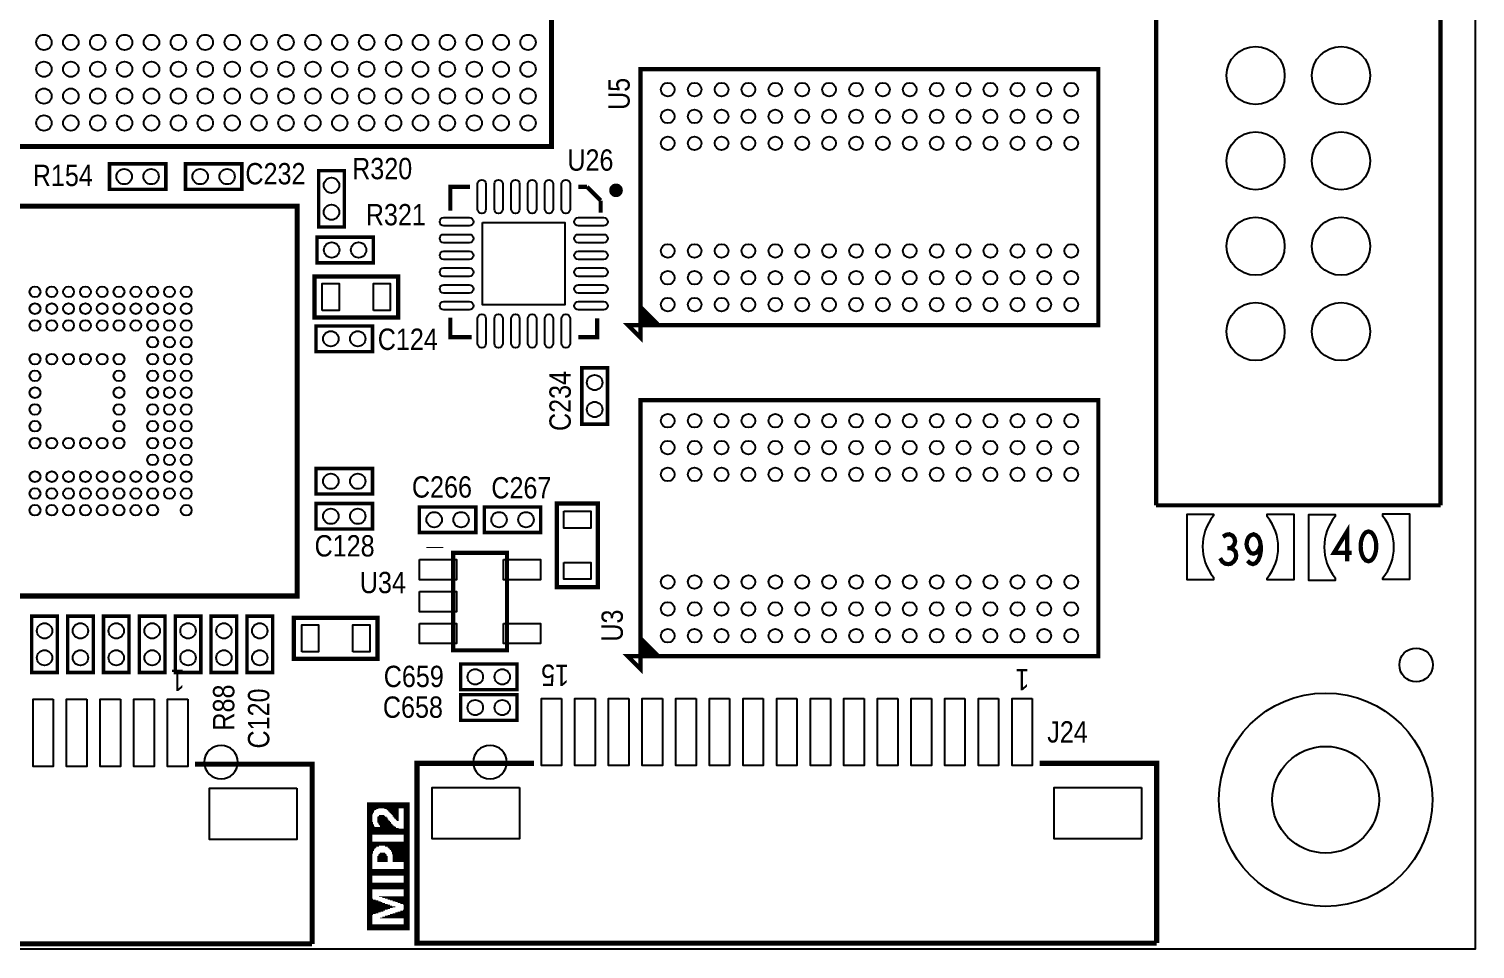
# Model space of a CAD drawing. Extents: x -19 to 132, y -1 to 107.
# Drawn here: x 56.98 to 100, y 0 to 27.38 of the extents above; entities that cross this region are included whole.
import ezdxf
from ezdxf.enums import TextEntityAlignment as Align

# ---------------------------------------------------------------- set-up
doc = ezdxf.new("R2010")
doc.units = 0
doc.header["$MEASUREMENT"] = 0
doc.layers.get('0').update_dxf_attribs({"linetype": 'CONTINUOUS'})
for name, color, linetype in [('BG_OUTLINE', 130, 'CONTINUOUS'), ('BG_SILKSCREEN_TOP', 130, 'CONTINUOUS'), ('MA_PEN3', 130, 'CONTINUOUS'), ('PG_SILKSCREEN_TOP', 4, 'CONTINUOUS'), ('PIN_TOP', 134, 'CONTINUOUS'), ('RD_SILKSCREEN_TOP', 130, 'CONTINUOUS')]:
    doc.layers.add(name, color=color, linetype=linetype)

msp = doc.modelspace()

# ---------------------------------------------------------------- linework, layer by layer
at = {"linetype": 'Continuous'}
msp.add_circle((95.5548, 4.445), 1.5875, dxfattribs=at)
at = {"layer": 'BG_OUTLINE'}
msp.add_lwpolyline([(0, 0), (0, 85.000008), (99.9998, 85.000008), (99.9998, 0)], close=True, dxfattribs=at)
for points in [[(63.198807, 5.562346, 1), (62.200993, 5.562346, 1)], [(71.198765, 5.562346, 1), (70.201003, 5.562346, 1)]]:
    msp.add_lwpolyline(points, format="xyb", close=True, dxfattribs=at)
at = {"layer": 'BG_SILKSCREEN_TOP'}
for points in [[(92.218764, 11.068558), (92.218764, 10.991088), (91.431364, 10.991088), (91.431364, 12.946888), (92.218764, 12.946888), (92.218764, 12.894818, 0.356579)], [(93.818964, 12.869418), (93.818964, 12.946888), (94.606364, 12.946888), (94.606364, 10.991088), (93.818964, 10.991088), (93.818964, 11.043158, 0.356579)], [(95.838264, 11.050778), (95.838264, 10.973308), (95.050864, 10.973308), (95.050864, 12.929108), (95.838264, 12.929108), (95.838264, 12.877038, 0.356579)], [(97.260664, 12.877038), (97.260664, 12.954508), (98.048064, 12.954508), (98.048064, 10.998708), (97.260664, 10.998708), (97.260664, 11.050778, 0.356579)]]:
    msp.add_lwpolyline(points, format="xyb", close=True, dxfattribs=at)
at = {"layer": 'BG_SILKSCREEN_TOP', "const_width": 0.127}
for points in [[(96.193864, 11.54049), (96.193864, 12.42949), (95.802196, 11.792458), (96.331532, 11.792458)], [(92.724732, 11.930888), (92.788232, 11.975338), (92.841064, 12.049252), (92.862146, 12.138152), (92.841064, 12.227052), (92.788232, 12.30122), (92.692982, 12.34567), (92.597732, 12.330938), (92.502482, 12.271502)], [(93.232732, 11.560302), (93.306646, 11.486388), (93.391482, 11.45667), (93.476064, 11.486388), (93.550232, 11.575288), (93.603064, 11.708638), (93.624146, 11.841988), (93.624146, 12.004802), (93.603064, 12.138152), (93.550232, 12.25677), (93.486732, 12.315952), (93.412564, 12.34567), (93.327982, 12.315952), (93.264482, 12.25677), (93.222064, 12.16787), (93.200982, 12.049252), (93.222064, 11.94562), (93.274896, 11.841988), (93.338396, 11.782552), (93.412564, 11.76782), (93.497146, 11.797538), (93.560646, 11.871452), (93.624146, 12.004802)], [(92.417646, 11.63447), (92.481146, 11.530838), (92.565982, 11.471402), (92.661232, 11.45667), (92.745814, 11.471402), (92.830396, 11.54557), (92.883482, 11.63447), (92.893896, 11.72337), (92.872814, 11.827002), (92.798646, 11.90117), (92.724732, 11.930888), (92.629482, 11.930888)]]:
    msp.add_lwpolyline(points, dxfattribs=at)
msp.add_lwpolyline([(96.828864, 12.42949), (96.744282, 12.399772), (96.680782, 12.325858), (96.638364, 12.236958), (96.606614, 12.11834), (96.595946, 11.98499), (96.606614, 11.85164), (96.638364, 11.733022), (96.680782, 11.644122), (96.744282, 11.570208), (96.828864, 11.54049), (96.913446, 11.570208), (96.976946, 11.644122), (97.019364, 11.733022), (97.051114, 11.85164), (97.061782, 11.98499), (97.051114, 12.11834), (97.019364, 12.236958), (96.976946, 12.325858), (96.913446, 12.399772)], close=True, dxfattribs=at)
at = {"layer": 'MA_PEN3', "const_width": 0.0254}
for points in [[(67.056, 0.5588), (67.056, 4.3688)], [(67.0814, 0.5588), (67.0814, 4.3688)], [(67.1068, 0.5588), (67.1068, 4.3688)], [(67.1322, 0.5588), (67.1322, 4.3688)], [(67.1576, 0.5588), (67.1576, 4.3688)], [(67.183, 0.5588), (67.183, 4.3688)], [(67.2084, 4.0132), (67.2084, 4.3688)], [(67.2338, 4.064), (67.2338, 4.3688)], [(67.2592, 4.1148), (67.2592, 4.3688)], [(67.2846, 4.1402), (67.2846, 4.3688)], [(67.31, 4.1402), (67.31, 4.3688)], [(67.3354, 4.1656), (67.3354, 4.3688)], [(67.3608, 4.1656), (67.3608, 4.3688)], [(67.3862, 4.191), (67.3862, 4.3688)], [(67.4116, 4.191), (67.4116, 4.3688)], [(67.437, 4.191), (67.437, 4.3688)], [(67.4624, 4.191), (67.4624, 4.3688)], [(67.4878, 4.191), (67.4878, 4.3688)], [(67.5132, 4.191), (67.5132, 4.3688)], [(67.5386, 4.191), (67.5386, 4.3688)], [(67.564, 4.1656), (67.564, 4.3688)], [(67.5894, 4.1656), (67.5894, 4.3688)], [(67.6148, 4.1656), (67.6148, 4.3688)], [(67.6402, 4.1402), (67.6402, 4.3688)], [(67.6656, 4.1148), (67.6656, 4.3688)], [(67.691, 4.0894), (67.691, 4.3688)], [(67.7164, 4.064), (67.7164, 4.3688)], [(67.7418, 4.0386), (67.7418, 4.3688)], [(67.7672, 4.0132), (67.7672, 4.3688)], [(67.7926, 3.9878), (67.7926, 4.3688)], [(67.818, 3.937), (67.818, 4.3688)], [(67.8434, 3.9116), (67.8434, 4.3688)], [(67.8688, 3.8862), (67.8688, 4.3688)], [(67.8942, 3.8608), (67.8942, 4.3688)], [(67.9196, 3.8354), (67.9196, 4.3688)], [(67.945, 3.81), (67.945, 4.3688)], [(67.9704, 3.81), (67.9704, 4.3688)], [(67.9958, 4.191), (67.9958, 4.3688)], [(68.0212, 4.191), (68.0212, 4.3688)], [(68.0466, 4.191), (68.0466, 4.3688)], [(68.072, 4.191), (68.072, 4.3688)], [(68.0974, 4.191), (68.0974, 4.3688)], [(68.1228, 4.191), (68.1228, 4.3688)], [(68.1482, 0.5588), (68.1482, 4.3688)], [(68.1736, 0.5588), (68.1736, 4.3688)], [(68.199, 0.5588), (68.199, 4.3688)], [(68.2244, 0.5588), (68.2244, 4.3688)], [(68.2498, 0.5588), (68.2498, 4.3688)], [(68.2752, 0.5588), (68.2752, 4.3688)], [(68.3006, 0.5588), (68.3006, 4.3688)], [(67.3608, 3.7592), (67.3608, 3.937)], [(67.3862, 3.7084), (67.3862, 3.9624)], [(67.4116, 3.683), (67.4116, 3.9878)], [(67.437, 3.4036), (67.437, 3.9878)], [(67.4624, 3.4036), (67.4624, 3.9878)], [(67.4878, 3.4036), (67.4878, 3.9878)], [(67.5132, 3.4036), (67.5132, 3.9878)], [(67.5386, 3.4036), (67.5386, 3.9878)], [(67.564, 3.4036), (67.564, 3.9624)], [(67.5894, 3.4036), (67.5894, 3.937)], [(67.6148, 3.4036), (67.6148, 3.937)], [(67.6402, 3.4036), (67.6402, 3.9116)], [(67.6656, 3.4036), (67.6656, 3.8608)], [(67.2084, 3.4036), (67.2084, 3.7846)], [(67.2338, 3.4036), (67.2338, 3.7084)], [(67.2592, 3.4036), (67.2592, 3.6576)], [(67.2846, 3.4036), (67.2846, 3.6322)], [(67.31, 3.4036), (67.31, 3.6322)], [(67.3354, 3.4036), (67.3354, 3.6322)], [(67.3608, 3.4036), (67.3608, 3.6322)], [(67.3862, 3.4036), (67.3862, 3.6322)], [(67.4116, 3.4036), (67.4116, 3.6322)], [(67.691, 3.4036), (67.691, 3.8354)], [(67.7164, 3.4036), (67.7164, 3.81)], [(67.7418, 3.4036), (67.7418, 3.7846)], [(67.7672, 3.4036), (67.7672, 3.7338)], [(67.7926, 3.4036), (67.7926, 3.7084)], [(67.818, 3.4036), (67.818, 3.683)], [(67.8434, 3.4036), (67.8434, 3.6576)], [(67.8688, 3.4036), (67.8688, 3.6576)], [(67.8942, 3.4036), (67.8942, 3.6322)], [(67.9196, 3.4036), (67.9196, 3.6068)], [(67.945, 3.4036), (67.945, 3.6068)], [(67.9704, 3.4036), (67.9704, 3.6068)], [(67.9958, 3.4036), (67.9958, 3.5814)], [(68.0212, 3.4036), (68.0212, 3.5814)], [(68.0466, 3.4036), (68.0466, 3.5814)], [(68.072, 3.4036), (68.072, 3.5814)], [(68.0974, 3.4036), (68.0974, 3.5814)], [(68.1228, 3.4036), (68.1228, 3.5814)], [(67.2084, 2.8448), (67.2084, 3.2004)], [(67.2338, 2.921), (67.2338, 3.2004)], [(67.2592, 2.9718), (67.2592, 3.2004)], [(67.2846, 2.9972), (67.2846, 3.2004)], [(67.31, 3.0226), (67.31, 3.2004)], [(67.3354, 3.048), (67.3354, 3.2004)], [(67.3608, 3.048), (67.3608, 3.2004)], [(67.3862, 3.048), (67.3862, 3.2004)], [(67.4116, 3.0734), (67.4116, 3.2004)], [(67.437, 3.0734), (67.437, 3.2004)], [(67.4624, 3.0734), (67.4624, 3.2004)], [(67.4878, 3.0734), (67.4878, 3.2004)], [(67.5132, 3.0734), (67.5132, 3.2004)], [(67.5386, 3.0734), (67.5386, 3.2004)], [(67.564, 3.0734), (67.564, 3.2004)], [(67.5894, 3.048), (67.5894, 3.2004)], [(67.6148, 3.048), (67.6148, 3.2004)], [(67.6402, 3.048), (67.6402, 3.2004)], [(67.6656, 3.0226), (67.6656, 3.2004)], [(67.691, 2.9972), (67.691, 3.2004)], [(67.7164, 2.9718), (67.7164, 3.2004)], [(67.7418, 2.9464), (67.7418, 3.2004)], [(67.7672, 2.8956), (67.7672, 3.2004)], [(67.7926, 2.8194), (67.7926, 3.2004)], [(67.818, 2.5908), (67.818, 3.2004)], [(67.8434, 2.5908), (67.8434, 3.2004)], [(67.8688, 2.5908), (67.8688, 3.2004)], [(67.8942, 2.5908), (67.8942, 3.2004)], [(67.9196, 2.5908), (67.9196, 3.2004)], [(67.945, 2.5908), (67.945, 3.2004)], [(67.9704, 2.5908), (67.9704, 3.2004)], [(67.9958, 2.5908), (67.9958, 3.2004)], [(68.0212, 2.5908), (68.0212, 3.2004)], [(68.0466, 2.5908), (68.0466, 3.2004)], [(68.072, 2.5908), (68.072, 3.2004)], [(68.0974, 2.5908), (68.0974, 3.2004)], [(68.1228, 2.5908), (68.1228, 3.2004)], [(67.3608, 2.5908), (67.3608, 2.7686)], [(67.3862, 2.5908), (67.3862, 2.8194)], [(67.4116, 2.5908), (67.4116, 2.8448)], [(67.437, 2.5908), (67.437, 2.8702)], [(67.4624, 2.5908), (67.4624, 2.8702)], [(67.4878, 2.5908), (67.4878, 2.8702)], [(67.5132, 2.5908), (67.5132, 2.8702)], [(67.5386, 2.5908), (67.5386, 2.8702)], [(67.564, 2.5908), (67.564, 2.8702)], [(67.5894, 2.5908), (67.5894, 2.8448)], [(67.6148, 2.5908), (67.6148, 2.8194)], [(67.6402, 2.5908), (67.6402, 2.7686)], [(67.2084, 2.1844), (67.2084, 2.3876)], [(67.2338, 2.1844), (67.2338, 2.3876)], [(67.2592, 2.1844), (67.2592, 2.3876)], [(67.2846, 2.1844), (67.2846, 2.3876)], [(67.31, 2.1844), (67.31, 2.3876)], [(67.3354, 2.1844), (67.3354, 2.3876)], [(67.3608, 2.1844), (67.3608, 2.3876)], [(67.3862, 2.1844), (67.3862, 2.3876)], [(67.4116, 2.1844), (67.4116, 2.3876)], [(67.437, 2.1844), (67.437, 2.3876)], [(67.4624, 2.1844), (67.4624, 2.3876)], [(67.4878, 2.1844), (67.4878, 2.3876)], [(67.5132, 2.1844), (67.5132, 2.3876)], [(67.5386, 2.1844), (67.5386, 2.3876)], [(67.564, 2.1844), (67.564, 2.3876)], [(67.5894, 2.1844), (67.5894, 2.3876)], [(67.6148, 2.1844), (67.6148, 2.3876)], [(67.6402, 2.1844), (67.6402, 2.3876)], [(67.6656, 2.1844), (67.6656, 2.3876)], [(67.691, 2.1844), (67.691, 2.3876)], [(67.7164, 2.1844), (67.7164, 2.3876)], [(67.7418, 2.1844), (67.7418, 2.3876)], [(67.7672, 2.1844), (67.7672, 2.3876)], [(67.7926, 2.1844), (67.7926, 2.3876)], [(67.818, 2.1844), (67.818, 2.3876)], [(67.8434, 2.1844), (67.8434, 2.3876)], [(67.8688, 2.1844), (67.8688, 2.3876)], [(67.8942, 2.1844), (67.8942, 2.3876)], [(67.9196, 2.1844), (67.9196, 2.3876)], [(67.945, 2.1844), (67.945, 2.3876)], [(67.9704, 2.1844), (67.9704, 2.3876)], [(67.9958, 2.1844), (67.9958, 2.3876)], [(68.0212, 2.1844), (68.0212, 2.3876)], [(68.0466, 2.1844), (68.0466, 2.3876)], [(68.072, 2.1844), (68.072, 2.3876)], [(68.0974, 2.1844), (68.0974, 2.3876)], [(68.1228, 2.1844), (68.1228, 2.3876)], [(67.2084, 1.778), (67.2084, 1.9812)], [(67.2338, 1.778), (67.2338, 1.9812)], [(67.2592, 1.778), (67.2592, 1.9812)], [(67.2846, 1.778), (67.2846, 1.9812)], [(67.31, 1.778), (67.31, 1.9812)], [(67.3354, 1.778), (67.3354, 1.9812)], [(67.3608, 1.778), (67.3608, 1.9812)], [(67.3862, 1.778), (67.3862, 1.9812)], [(67.4116, 1.778), (67.4116, 1.9812)], [(67.437, 1.778), (67.437, 1.9812)], [(67.4624, 1.778), (67.4624, 1.9812)], [(67.4878, 1.778), (67.4878, 1.9812)], [(67.5132, 1.778), (67.5132, 1.9812)], [(67.5386, 1.778), (67.5386, 1.9812)], [(67.564, 1.778), (67.564, 1.9812)], [(67.5894, 1.778), (67.5894, 1.9812)], [(67.6148, 1.778), (67.6148, 1.9812)], [(67.6402, 1.778), (67.6402, 1.9812)], [(67.6656, 1.778), (67.6656, 1.9812)], [(67.691, 1.778), (67.691, 1.9812)], [(67.7164, 1.778), (67.7164, 1.9812)], [(67.7418, 1.778), (67.7418, 1.9812)], [(67.7672, 1.778), (67.7672, 1.9812)], [(67.7926, 1.778), (67.7926, 1.9812)], [(67.818, 1.778), (67.818, 1.9812)], [(67.8434, 1.778), (67.8434, 1.9812)], [(67.8688, 1.778), (67.8688, 1.9812)], [(67.8942, 1.778), (67.8942, 1.9812)], [(67.9196, 1.778), (67.9196, 1.9812)], [(67.945, 1.778), (67.945, 1.9812)], [(67.9704, 1.778), (67.9704, 1.9812)], [(67.9958, 1.778), (67.9958, 1.9812)], [(68.0212, 1.778), (68.0212, 1.9812)], [(68.0466, 1.778), (68.0466, 1.9812)], [(68.072, 1.778), (68.072, 1.9812)], [(68.0974, 1.778), (68.0974, 1.9812)], [(68.1228, 1.778), (68.1228, 1.9812)], [(67.2084, 1.016), (67.2084, 1.4986)], [(67.2338, 1.0414), (67.2338, 1.4732)], [(67.2592, 1.0414), (67.2592, 1.4732)], [(67.2846, 1.0414), (67.2846, 1.4732)], [(67.31, 1.0668), (67.31, 1.4478)], [(67.3354, 1.0668), (67.3354, 1.4478)], [(67.3608, 1.0668), (67.3608, 1.4478)], [(67.3862, 1.0922), (67.3862, 1.4224)], [(67.4116, 1.5494), (67.4116, 1.5748)], [(67.4116, 1.0922), (67.4116, 1.4224)], [(67.437, 1.5494), (67.437, 1.5748)], [(67.437, 1.0922), (67.437, 1.4224)], [(67.4624, 1.5494), (67.4624, 1.5748)], [(67.4624, 1.1176), (67.4624, 1.397)], [(67.4878, 1.5494), (67.4878, 1.5748)], [(67.4878, 1.1176), (67.4878, 1.397)], [(67.5132, 1.524), (67.5132, 1.5748)], [(67.5132, 1.1176), (67.5132, 1.3716)], [(67.5386, 1.524), (67.5386, 1.5748)], [(67.5386, 1.143), (67.5386, 1.3716)], [(67.564, 1.524), (67.564, 1.5748)], [(67.564, 1.143), (67.564, 1.3716)], [(67.5894, 1.4986), (67.5894, 1.5748)], [(67.5894, 1.1684), (67.5894, 1.3462)], [(67.6148, 1.4986), (67.6148, 1.5748)], [(67.6148, 1.1684), (67.6148, 1.3462)], [(67.6402, 1.4986), (67.6402, 1.5748)], [(67.6402, 1.1684), (67.6402, 1.3462)], [(67.6656, 1.4732), (67.6656, 1.5748)], [(67.6656, 1.1938), (67.6656, 1.3208)], [(67.691, 1.4732), (67.691, 1.5748)], [(67.691, 1.1938), (67.691, 1.3208)], [(67.7164, 1.4732), (67.7164, 1.5748)], [(67.7164, 1.1938), (67.7164, 1.3208)], [(67.7418, 1.4478), (67.7418, 1.5748)], [(67.7418, 1.2192), (67.7418, 1.2954)], [(67.7672, 1.4478), (67.7672, 1.5748)], [(67.7672, 1.2192), (67.7672, 1.2954)], [(67.7926, 1.4478), (67.7926, 1.5748)], [(67.818, 1.4224), (67.818, 1.5748)], [(67.8434, 1.4224), (67.8434, 1.5748)], [(67.8688, 1.4224), (67.8688, 1.5748)], [(67.8942, 1.397), (67.8942, 1.5748)], [(67.9196, 1.397), (67.9196, 1.5748)], [(67.945, 1.397), (67.945, 1.5748)], [(67.9704, 1.3716), (67.9704, 1.5748)], [(67.9958, 1.3716), (67.9958, 1.5748)], [(68.0212, 1.3716), (68.0212, 1.5748)], [(68.0466, 1.3462), (68.0466, 1.5748)], [(68.072, 1.3462), (68.072, 1.5748)], [(68.0974, 1.3462), (68.0974, 1.5748)], [(68.1228, 1.3208), (68.1228, 1.5748)], [(67.437, 0.9144), (67.437, 0.9398)], [(67.4624, 0.9144), (67.4624, 0.9398)], [(67.4878, 0.9144), (67.4878, 0.9398)], [(67.5132, 0.9144), (67.5132, 0.9652)], [(67.5386, 0.9144), (67.5386, 0.9652)], [(67.564, 0.9144), (67.564, 0.9652)], [(67.5894, 0.9144), (67.5894, 0.9906)], [(67.6148, 0.9144), (67.6148, 0.9906)], [(67.6402, 0.9144), (67.6402, 0.9906)], [(67.6656, 0.9144), (67.6656, 1.016)], [(67.691, 0.9144), (67.691, 1.016)], [(67.7164, 0.9144), (67.7164, 1.016)], [(67.7418, 0.9144), (67.7418, 1.0414)], [(67.7672, 0.9144), (67.7672, 1.0414)], [(67.7926, 1.2192), (67.7926, 1.27)], [(67.7926, 0.9144), (67.7926, 1.0414)], [(67.818, 1.2446), (67.818, 1.27)], [(67.818, 0.9144), (67.818, 1.0668)], [(67.8434, 1.2446), (67.8434, 1.27)], [(67.8434, 0.9144), (67.8434, 1.0668)], [(67.8688, 1.2446), (67.8688, 1.27)], [(67.8688, 0.9144), (67.8688, 1.0668)], [(67.8942, 0.9144), (67.8942, 1.0922)], [(67.9196, 0.9144), (67.9196, 1.0922)], [(67.945, 0.9144), (67.945, 1.0922)], [(67.9704, 0.9144), (67.9704, 1.1176)], [(67.9958, 0.9144), (67.9958, 1.1176)], [(68.0212, 0.9144), (68.0212, 1.1176)], [(68.0466, 0.9144), (68.0466, 1.143)], [(68.072, 0.9144), (68.072, 1.143)], [(68.0974, 0.9144), (68.0974, 1.143)], [(68.1228, 0.9144), (68.1228, 1.1684)], [(67.2084, 0.5588), (67.2084, 0.7366)], [(67.2338, 0.5588), (67.2338, 0.7366)], [(67.2592, 0.5588), (67.2592, 0.7366)], [(67.2846, 0.5588), (67.2846, 0.7366)], [(67.31, 0.5588), (67.31, 0.7366)], [(67.3354, 0.5588), (67.3354, 0.7366)], [(67.3608, 0.5588), (67.3608, 0.7366)], [(67.3862, 0.5588), (67.3862, 0.7366)], [(67.4116, 0.5588), (67.4116, 0.7366)], [(67.437, 0.5588), (67.437, 0.7366)], [(67.4624, 0.5588), (67.4624, 0.7366)], [(67.4878, 0.5588), (67.4878, 0.7366)], [(67.5132, 0.5588), (67.5132, 0.7366)], [(67.5386, 0.5588), (67.5386, 0.7366)], [(67.564, 0.5588), (67.564, 0.7366)], [(67.5894, 0.5588), (67.5894, 0.7366)], [(67.6148, 0.5588), (67.6148, 0.7366)], [(67.6402, 0.5588), (67.6402, 0.7366)], [(67.6656, 0.5588), (67.6656, 0.7366)], [(67.691, 0.5588), (67.691, 0.7366)], [(67.7164, 0.5588), (67.7164, 0.7366)], [(67.7418, 0.5588), (67.7418, 0.7366)], [(67.7672, 0.5588), (67.7672, 0.7366)], [(67.7926, 0.5588), (67.7926, 0.7366)], [(67.818, 0.5588), (67.818, 0.7366)], [(67.8434, 0.5588), (67.8434, 0.7366)], [(67.8688, 0.5588), (67.8688, 0.7366)], [(67.8942, 0.5588), (67.8942, 0.7366)], [(67.9196, 0.5588), (67.9196, 0.7366)], [(67.945, 0.5588), (67.945, 0.7366)], [(67.9704, 0.5588), (67.9704, 0.7366)], [(67.9958, 0.5588), (67.9958, 0.7366)], [(68.0212, 0.5588), (68.0212, 0.7366)], [(68.0466, 0.5588), (68.0466, 0.7366)], [(68.072, 0.5588), (68.072, 0.7366)], [(68.0974, 0.5588), (68.0974, 0.7366)], [(68.1228, 0.5588), (68.1228, 0.7366)]]:
    msp.add_lwpolyline(points, dxfattribs=at)
at = {"layer": 'PG_SILKSCREEN_TOP'}
for points, const_width in [([(98.972091, 71.806791), (98.972091, 13.207009)], 0.127), ([(90.511909, 13.207009), (90.511909, 40.206905)], 0.127), ([(70.104, 22.6822), (69.5198, 22.6822), (69.5198, 21.971)], 0.127), ([(73.3298, 22.6822), (73.5838, 22.6822)], 0.127), ([(73.5838, 22.6822), (73.9902, 22.2758)], 0.127), ([(73.9902, 22.2758), (73.9902, 21.9202)], 0.127), ([(75.686996, 18.595391), (75.204396, 19.077991), (75.204396, 18.950991), (75.534596, 18.620791), (75.432996, 18.620791), (75.229796, 18.823991), (75.178996, 18.773191), (75.178996, 18.569991), (75.331396, 18.569991), (75.331396, 18.595391), (75.204396, 18.722391)], 0.127), ([(70.1548, 18.2118), (69.5198, 18.2118), (69.5198, 18.796)], 0.127), ([(73.8886, 18.7706), (73.8886, 18.2118), (73.3298, 18.2118)], 0.127), ([(98.972091, 13.207009), (90.511909, 13.207009)], 0.127), ([(69.057596, 11.965991), (69.057596, 11.940591)], 0.499999), ([(75.686996, 8.740191), (75.204396, 9.222791), (75.204396, 9.095791), (75.534596, 8.765591), (75.432996, 8.765591), (75.229796, 8.968791), (75.178996, 8.917991), (75.178996, 8.714791), (75.331396, 8.714791), (75.331396, 8.740191), (75.204396, 8.867191)], 0.127), ([(90.527378, 0.17907), (68.527168, 0.17907), (68.527168, 5.529072), (72.01027, 5.529072)], 0.1524), ([(87.044276, 5.529072), (90.527378, 5.529072), (90.527378, 0.17907)], 0.1524), ([(65.406778, 0.15367), (43.406568, 0.15367), (43.406568, 5.503672), (46.88967, 5.503672)], 0.1524), ([(61.923676, 5.503672), (65.406778, 5.503672), (65.406778, 0.15367)], 0.1524)]:
    msp.add_lwpolyline(points, dxfattribs=dict(at, const_width=const_width))
for points, const_width in [([(49.531092, 23.884687), (72.5313, 23.884687), (72.5313, 46.884895), (49.531092, 46.884895)], 0.1524), ([(75.178996, 26.189991), (75.178996, 18.569991), (88.793396, 18.569991), (88.793396, 26.189991)], 0.127), ([(61.056596, 22.608591), (59.380196, 22.608591), (59.380196, 23.370591), (61.056596, 23.370591)], 0.1016), ([(61.640796, 23.370591), (63.317196, 23.370591), (63.317196, 22.608591), (61.640796, 22.608591)], 0.1016), ([(65.603196, 21.490991), (65.603196, 23.167391), (66.365196, 23.167391), (66.365196, 21.490991)], 0.1016), ([(64.964894, 10.509301), (64.964894, 22.109481), (51.865098, 22.109481), (51.865098, 10.509301)], 0.1524), ([(67.228796, 20.424191), (65.552396, 20.424191), (65.552396, 21.186191), (67.228796, 21.186191)], 0.1016), ([(67.965396, 20.017791), (65.476196, 20.017791), (65.476196, 18.798591), (67.965396, 18.798591)], 0.127), ([(65.526996, 18.544591), (67.203396, 18.544591), (67.203396, 17.782591), (65.526996, 17.782591)], 0.1016), ([(75.178996, 18.569991), (74.797996, 18.569991), (75.178996, 18.188991)], 0.127), ([(74.1934, 17.2974), (74.1934, 15.621), (73.4314, 15.621), (73.4314, 17.2974)], 0.1016), ([(75.178996, 16.334791), (75.178996, 8.714791), (88.793396, 8.714791), (88.793396, 16.334791)], 0.127), ([(65.526996, 14.302791), (67.203396, 14.302791), (67.203396, 13.540791), (65.526996, 13.540791)], 0.1016), ([(65.526996, 13.261391), (67.203396, 13.261391), (67.203396, 12.499391), (65.526996, 12.499391)], 0.1016), ([(68.600396, 13.159791), (70.276796, 13.159791), (70.276796, 12.397791), (68.600396, 12.397791)], 0.1016), ([(72.207196, 12.397791), (70.530796, 12.397791), (70.530796, 13.159791), (72.207196, 13.159791)], 0.1016), ([(73.908996, 10.772191), (73.908996, 13.261391), (72.689796, 13.261391), (72.689796, 10.772191)], 0.127), ([(71.203795, 11.790401), (71.203795, 8.890381), (69.603798, 8.890381), (69.603798, 11.790401)], 0.124993), ([(57.830796, 9.908591), (57.830796, 8.232191), (57.068796, 8.232191), (57.068796, 9.908591)], 0.1016), ([(58.897596, 9.908591), (58.897596, 8.232191), (58.135596, 8.232191), (58.135596, 9.908591)], 0.1016), ([(59.964396, 9.908591), (59.964396, 8.232191), (59.202396, 8.232191), (59.202396, 9.908591)], 0.1016), ([(61.031196, 9.908591), (61.031196, 8.232191), (60.269196, 8.232191), (60.269196, 9.908591)], 0.1016), ([(62.097996, 9.908591), (62.097996, 8.232191), (61.335996, 8.232191), (61.335996, 9.908591)], 0.1016), ([(63.164796, 9.908591), (63.164796, 8.232191), (62.402796, 8.232191), (62.402796, 9.908591)], 0.1016), ([(64.231596, 9.908591), (64.231596, 8.232191), (63.469596, 8.232191), (63.469596, 9.908591)], 0.1016), ([(67.355796, 9.857791), (64.866596, 9.857791), (64.866596, 8.638591), (67.355796, 8.638591)], 0.127), ([(75.178996, 8.714791), (74.797996, 8.714791), (75.178996, 8.333791)], 0.127), ([(71.501, 7.7216), (69.8246, 7.7216), (69.8246, 8.4836), (71.501, 8.4836)], 0.1016), ([(71.501, 6.8072), (69.8246, 6.8072), (69.8246, 7.5692), (71.501, 7.5692)], 0.1016)]:
    msp.add_lwpolyline(points, close=True, dxfattribs=dict(at, const_width=const_width))
at = {"layer": 'PG_SILKSCREEN_TOP', "const_width": 0.2032}
msp.add_lwpolyline([(74.549, 22.5806, 1), (74.3458, 22.5806, 1)], format="xyb", close=True, dxfattribs=at)
at = {"layer": 'PIN_TOP'}
for points in [[(70.329336, 22.021152), (70.329336, 22.77124, -1), (70.579247, 22.77124), (70.579247, 22.021152, -1)], [(70.829157, 22.021152), (70.829157, 22.77124, -1), (71.079068, 22.77124), (71.079068, 22.021152, -1)], [(71.329334, 22.021152), (71.329334, 22.77124, -1), (71.579245, 22.77124), (71.579245, 22.021152, -1)], [(71.829155, 22.021152), (71.829155, 22.77124, -1), (72.079066, 22.77124), (72.079066, 22.021152, -1)], [(72.329332, 22.021152), (72.329332, 22.77124, -1), (72.579243, 22.77124), (72.579243, 22.021152, -1)], [(72.829153, 22.021152), (72.829153, 22.77124, -1), (73.079064, 22.77124), (73.079064, 22.021152, -1)], [(70.079248, 21.521153), (69.32916, 21.521153, -1), (69.32916, 21.771064), (70.079248, 21.771064, -1)], [(74.07924, 21.521153), (73.329152, 21.521153, -1), (73.329152, 21.771064), (74.07924, 21.771064, -1)], [(70.079248, 21.021332), (69.32916, 21.021332, -1), (69.32916, 21.271243), (70.079248, 21.271243, -1)], [(74.07924, 21.021332), (73.329152, 21.021332, -1), (73.329152, 21.271243), (74.07924, 21.271243, -1)], [(70.079248, 20.521155), (69.32916, 20.521155, -1), (69.32916, 20.771066), (70.079248, 20.771066, -1)], [(74.07924, 20.521155), (73.329152, 20.521155, -1), (73.329152, 20.771066), (74.07924, 20.771066, -1)], [(70.079248, 20.021334), (69.32916, 20.021334, -1), (69.32916, 20.271245), (70.079248, 20.271245, -1)], [(74.07924, 20.021334), (73.329152, 20.021334, -1), (73.329152, 20.271245), (74.07924, 20.271245, -1)], [(70.079248, 19.521157), (69.32916, 19.521157, -1), (69.32916, 19.771068), (70.079248, 19.771068, -1)], [(74.07924, 19.521157), (73.329152, 19.521157, -1), (73.329152, 19.771068), (74.07924, 19.771068, -1)], [(70.079248, 19.021336), (69.32916, 19.021336, -1), (69.32916, 19.271247), (70.079248, 19.271247, -1)], [(74.07924, 19.021336), (73.329152, 19.021336, -1), (73.329152, 19.271247), (74.07924, 19.271247, -1)], [(70.329336, 18.02116), (70.329336, 18.771248, -1), (70.579247, 18.771248), (70.579247, 18.02116, -1)], [(70.829157, 18.02116), (70.829157, 18.771248, -1), (71.079068, 18.771248), (71.079068, 18.02116, -1)], [(71.329334, 18.02116), (71.329334, 18.771248, -1), (71.579245, 18.771248), (71.579245, 18.02116, -1)], [(71.829155, 18.02116), (71.829155, 18.771248, -1), (72.079066, 18.771248), (72.079066, 18.02116, -1)], [(72.329332, 18.02116), (72.329332, 18.771248, -1), (72.579243, 18.771248), (72.579243, 18.02116, -1)], [(72.829153, 18.02116), (72.829153, 18.771248, -1), (73.079064, 18.771248), (73.079064, 18.02116, -1)]]:
    msp.add_lwpolyline(points, format="xyb", close=True, dxfattribs=at)
for points in [[(70.479145, 21.621255), (72.929255, 21.621255), (72.929255, 19.171145), (70.479145, 19.171145)], [(65.708784, 19.008192), (65.708784, 19.80819), (66.208783, 19.80819), (66.208783, 19.008192)], [(67.232784, 19.008192), (67.232784, 19.80819), (67.732783, 19.80819), (67.732783, 19.008192)], [(72.899397, 13.02879), (73.699395, 13.02879), (73.699395, 12.528791), (72.899397, 12.528791)], [(68.603787, 11.590401), (69.703785, 11.590401), (69.703785, 10.990402), (68.603787, 10.990402)], [(71.103808, 11.590401), (72.203805, 11.590401), (72.203805, 10.990402), (71.103808, 10.990402)], [(72.899397, 11.50479), (73.699395, 11.50479), (73.699395, 11.004791), (72.899397, 11.004791)], [(68.603787, 10.64039), (69.703785, 10.64039), (69.703785, 10.040391), (68.603787, 10.040391)], [(65.099184, 8.848192), (65.099184, 9.64819), (65.599183, 9.64819), (65.599183, 8.848192)], [(66.623184, 8.848192), (66.623184, 9.64819), (67.123183, 9.64819), (67.123183, 8.848192)], [(68.603787, 9.690379), (69.703785, 9.690379), (69.703785, 9.090381), (68.603787, 9.090381)], [(71.103808, 9.690379), (72.203805, 9.690379), (72.203805, 9.090381), (71.103808, 9.090381)], [(57.706768, 7.433564), (57.706768, 5.433568), (57.10682, 5.433568), (57.10682, 7.433564)], [(58.706766, 7.433564), (58.706766, 5.433568), (58.106818, 5.433568), (58.106818, 7.433564)], [(59.706764, 7.433564), (59.706764, 5.433568), (59.106816, 5.433568), (59.106816, 7.433564)], [(60.706762, 7.433564), (60.706762, 5.433568), (60.106814, 5.433568), (60.106814, 7.433564)], [(61.70676, 7.433564), (61.70676, 5.433568), (61.106812, 5.433568), (61.106812, 7.433564)], [(72.827134, 7.458964), (72.827134, 5.458968), (72.227186, 5.458968), (72.227186, 7.458964)], [(73.827132, 7.458964), (73.827132, 5.458968), (73.227184, 5.458968), (73.227184, 7.458964)], [(74.82713, 7.458964), (74.82713, 5.458968), (74.227182, 5.458968), (74.227182, 7.458964)], [(75.827128, 7.458964), (75.827128, 5.458968), (75.22718, 5.458968), (75.22718, 7.458964)], [(76.827126, 7.458964), (76.827126, 5.458968), (76.227178, 5.458968), (76.227178, 7.458964)], [(77.827124, 7.458964), (77.827124, 5.458968), (77.227176, 5.458968), (77.227176, 7.458964)], [(78.827376, 7.458964), (78.827376, 5.458968), (78.227428, 5.458968), (78.227428, 7.458964)], [(79.827374, 7.458964), (79.827374, 5.458968), (79.227426, 5.458968), (79.227426, 7.458964)], [(80.827372, 7.458964), (80.827372, 5.458968), (80.227424, 5.458968), (80.227424, 7.458964)], [(81.82737, 7.458964), (81.82737, 5.458968), (81.227422, 5.458968), (81.227422, 7.458964)], [(82.827368, 7.458964), (82.827368, 5.458968), (82.22742, 5.458968), (82.22742, 7.458964)], [(83.827366, 7.458964), (83.827366, 5.458968), (83.227418, 5.458968), (83.227418, 7.458964)], [(84.827364, 7.458964), (84.827364, 5.458968), (84.227416, 5.458968), (84.227416, 7.458964)], [(85.827362, 7.458964), (85.827362, 5.458968), (85.227414, 5.458968), (85.227414, 7.458964)], [(86.82736, 7.458964), (86.82736, 5.458968), (86.227412, 5.458968), (86.227412, 7.458964)], [(64.95669, 4.784598), (64.95669, 3.260598), (62.356746, 3.260598), (62.356746, 4.784598)], [(71.5772, 4.809998), (71.5772, 3.285998), (68.977256, 3.285998), (68.977256, 4.809998)], [(90.07729, 4.809998), (90.07729, 3.285998), (87.477346, 3.285998), (87.477346, 4.809998)]]:
    msp.add_lwpolyline(points, close=True, dxfattribs=at)
for centre, radius in [((57.431254, 26.984757), 0.2286), ((58.2311, 26.984757), 0.2286), ((59.0312, 26.984757), 0.2286), ((59.8313, 26.984757), 0.2286), ((60.631146, 26.984757), 0.2286), ((61.431246, 26.984757), 0.2286), ((62.231092, 26.984757), 0.2286), ((63.031192, 26.984757), 0.2286), ((63.831292, 26.984757), 0.2286), ((64.631138, 26.984757), 0.2286), ((65.431238, 26.984757), 0.2286), ((66.231084, 26.984757), 0.2286), ((67.031184, 26.984757), 0.2286), ((67.831284, 26.984757), 0.2286), ((68.63113, 26.984757), 0.2286), ((69.43123, 26.984757), 0.2286), ((70.231076, 26.984757), 0.2286), ((71.031176, 26.984757), 0.2286), ((71.831276, 26.984757), 0.2286), ((93.472, 25.9969), 0.8636), ((96.012, 25.9969), 0.8636), ((57.431254, 26.184911), 0.2286), ((58.2311, 26.184911), 0.2286), ((59.0312, 26.184911), 0.2286), ((59.8313, 26.184911), 0.2286), ((60.631146, 26.184911), 0.2286), ((61.431246, 26.184911), 0.2286), ((62.231092, 26.184911), 0.2286), ((63.031192, 26.184911), 0.2286), ((63.831292, 26.184911), 0.2286), ((64.631138, 26.184911), 0.2286), ((65.431238, 26.184911), 0.2286), ((66.231084, 26.184911), 0.2286), ((67.031184, 26.184911), 0.2286), ((67.831284, 26.184911), 0.2286), ((68.63113, 26.184911), 0.2286), ((69.43123, 26.184911), 0.2286), ((70.231076, 26.184911), 0.2286), ((71.031176, 26.184911), 0.2286), ((71.831276, 26.184911), 0.2286), ((57.431254, 25.384811), 0.2286), ((58.2311, 25.384811), 0.2286), ((59.0312, 25.384811), 0.2286), ((59.8313, 25.384811), 0.2286), ((60.631146, 25.384811), 0.2286), ((61.431246, 25.384811), 0.2286), ((62.231092, 25.384811), 0.2286), ((63.031192, 25.384811), 0.2286), ((63.831292, 25.384811), 0.2286), ((64.631138, 25.384811), 0.2286), ((65.431238, 25.384811), 0.2286), ((66.231084, 25.384811), 0.2286), ((67.031184, 25.384811), 0.2286), ((67.831284, 25.384811), 0.2286), ((68.63113, 25.384811), 0.2286), ((69.43123, 25.384811), 0.2286), ((70.231076, 25.384811), 0.2286), ((71.031176, 25.384811), 0.2286), ((71.831276, 25.384811), 0.2286), ((75.986208, 25.579883), 0.2032), ((76.786308, 25.579883), 0.2032), ((77.586154, 25.579883), 0.2032), ((78.386254, 25.579883), 0.2032), ((79.1861, 25.579883), 0.2032), ((79.9862, 25.579883), 0.2032), ((80.7863, 25.579883), 0.2032), ((81.586146, 25.579883), 0.2032), ((82.386246, 25.579883), 0.2032), ((83.186092, 25.579883), 0.2032), ((83.986192, 25.579883), 0.2032), ((84.786292, 25.579883), 0.2032), ((85.586138, 25.579883), 0.2032), ((86.386238, 25.579883), 0.2032), ((87.186084, 25.579883), 0.2032), ((87.986184, 25.579883), 0.2032), ((75.986208, 24.780037), 0.2032), ((76.786308, 24.780037), 0.2032), ((77.586154, 24.780037), 0.2032), ((78.386254, 24.780037), 0.2032), ((79.1861, 24.780037), 0.2032), ((79.9862, 24.780037), 0.2032), ((80.7863, 24.780037), 0.2032), ((81.586146, 24.780037), 0.2032), ((82.386246, 24.780037), 0.2032), ((83.186092, 24.780037), 0.2032), ((83.986192, 24.780037), 0.2032), ((84.786292, 24.780037), 0.2032), ((85.586138, 24.780037), 0.2032), ((86.386238, 24.780037), 0.2032), ((87.186084, 24.780037), 0.2032), ((87.986184, 24.780037), 0.2032), ((57.431254, 24.584711), 0.2286), ((58.2311, 24.584711), 0.2286), ((59.0312, 24.584711), 0.2286), ((59.8313, 24.584711), 0.2286), ((60.631146, 24.584711), 0.2286), ((61.431246, 24.584711), 0.2286), ((62.231092, 24.584711), 0.2286), ((63.031192, 24.584711), 0.2286), ((63.831292, 24.584711), 0.2286), ((64.631138, 24.584711), 0.2286), ((65.431238, 24.584711), 0.2286), ((66.231084, 24.584711), 0.2286), ((67.031184, 24.584711), 0.2286), ((67.831284, 24.584711), 0.2286), ((68.63113, 24.584711), 0.2286), ((69.43123, 24.584711), 0.2286), ((70.231076, 24.584711), 0.2286), ((71.031176, 24.584711), 0.2286), ((71.831276, 24.584711), 0.2286), ((75.986208, 23.979937), 0.2032), ((76.786308, 23.979937), 0.2032), ((77.586154, 23.979937), 0.2032), ((78.386254, 23.979937), 0.2032), ((79.1861, 23.979937), 0.2032), ((79.9862, 23.979937), 0.2032), ((80.7863, 23.979937), 0.2032), ((81.586146, 23.979937), 0.2032), ((82.386246, 23.979937), 0.2032), ((83.186092, 23.979937), 0.2032), ((83.986192, 23.979937), 0.2032), ((84.786292, 23.979937), 0.2032), ((85.586138, 23.979937), 0.2032), ((86.386238, 23.979937), 0.2032), ((87.186084, 23.979937), 0.2032), ((87.986184, 23.979937), 0.2032), ((93.472, 23.4569), 0.8636), ((96.012, 23.4569), 0.8636), ((59.817584, 22.989591), 0.2286), ((60.619208, 22.989591), 0.2286), ((62.078184, 22.989591), 0.2286), ((62.879808, 22.989591), 0.2286), ((65.984196, 22.730003), 0.2286), ((65.984196, 21.928379), 0.2286), ((93.472, 20.9169), 0.8636), ((96.012, 20.9169), 0.8636), ((65.989784, 20.805191), 0.2286), ((66.791408, 20.805191), 0.2286), ((75.986208, 20.780045), 0.2032), ((76.786308, 20.780045), 0.2032), ((77.586154, 20.780045), 0.2032), ((78.386254, 20.780045), 0.2032), ((79.1861, 20.780045), 0.2032), ((79.9862, 20.780045), 0.2032), ((80.7863, 20.780045), 0.2032), ((81.586146, 20.780045), 0.2032), ((82.386246, 20.780045), 0.2032), ((83.186092, 20.780045), 0.2032), ((83.986192, 20.780045), 0.2032), ((84.786292, 20.780045), 0.2032), ((85.586138, 20.780045), 0.2032), ((86.386238, 20.780045), 0.2032), ((87.186084, 20.780045), 0.2032), ((87.986184, 20.780045), 0.2032), ((75.986208, 19.979945), 0.2032), ((76.786308, 19.979945), 0.2032), ((77.586154, 19.979945), 0.2032), ((78.386254, 19.979945), 0.2032), ((79.1861, 19.979945), 0.2032), ((79.9862, 19.979945), 0.2032), ((80.7863, 19.979945), 0.2032), ((81.586146, 19.979945), 0.2032), ((82.386246, 19.979945), 0.2032), ((83.186092, 19.979945), 0.2032), ((83.986192, 19.979945), 0.2032), ((84.786292, 19.979945), 0.2032), ((85.586138, 19.979945), 0.2032), ((86.386238, 19.979945), 0.2032), ((87.186084, 19.979945), 0.2032), ((87.986184, 19.979945), 0.2032), ((57.165062, 19.559321), 0.159995), ((57.664934, 19.559321), 0.159995), ((58.16506, 19.559321), 0.159995), ((58.664932, 19.559321), 0.159995), ((59.165058, 19.559321), 0.159995), ((59.66493, 19.559321), 0.159995), ((60.165056, 19.559321), 0.159995), ((60.664928, 19.559321), 0.159995), ((61.165054, 19.559321), 0.159995), ((61.664926, 19.559321), 0.159995), ((75.986208, 19.180099), 0.2032), ((76.786308, 19.180099), 0.2032), ((77.586154, 19.180099), 0.2032), ((78.386254, 19.180099), 0.2032), ((79.1861, 19.180099), 0.2032), ((79.9862, 19.180099), 0.2032), ((80.7863, 19.180099), 0.2032), ((81.586146, 19.180099), 0.2032), ((82.386246, 19.180099), 0.2032), ((83.186092, 19.180099), 0.2032), ((83.986192, 19.180099), 0.2032), ((84.786292, 19.180099), 0.2032), ((85.586138, 19.180099), 0.2032), ((86.386238, 19.180099), 0.2032), ((87.186084, 19.180099), 0.2032), ((87.986184, 19.180099), 0.2032), ((57.165062, 19.059449), 0.159995), ((57.664934, 19.059449), 0.159995), ((58.16506, 19.059449), 0.159995), ((58.664932, 19.059449), 0.159995), ((59.165058, 19.059449), 0.159995), ((59.66493, 19.059449), 0.159995), ((60.165056, 19.059449), 0.159995), ((60.664928, 19.059449), 0.159995), ((61.165054, 19.059449), 0.159995), ((61.664926, 19.059449), 0.159995), ((93.472, 18.3769), 0.8636), ((96.012, 18.3769), 0.8636), ((57.165062, 18.559323), 0.159995), ((57.664934, 18.559323), 0.159995), ((58.16506, 18.559323), 0.159995), ((58.664932, 18.559323), 0.159995), ((59.165058, 18.559323), 0.159995), ((59.66493, 18.559323), 0.159995), ((60.165056, 18.559323), 0.159995), ((60.664928, 18.559323), 0.159995), ((61.165054, 18.559323), 0.159995), ((61.664926, 18.559323), 0.159995), ((60.664928, 18.059451), 0.159995), ((61.165054, 18.059451), 0.159995), ((61.664926, 18.059451), 0.159995), ((65.964384, 18.163591), 0.2286), ((66.766008, 18.163591), 0.2286), ((57.165062, 17.559325), 0.159995), ((57.664934, 17.559325), 0.159995), ((58.16506, 17.559325), 0.159995), ((58.664932, 17.559325), 0.159995), ((59.165058, 17.559325), 0.159995), ((59.66493, 17.559325), 0.159995), ((60.664928, 17.559325), 0.159995), ((61.165054, 17.559325), 0.159995), ((61.664926, 17.559325), 0.159995), ((57.165062, 17.059453), 0.159995), ((59.66493, 17.059453), 0.159995), ((60.664928, 17.059453), 0.159995), ((61.165054, 17.059453), 0.159995), ((61.664926, 17.059453), 0.159995), ((73.8124, 16.860012), 0.2286), ((57.165062, 16.559327), 0.159995), ((59.66493, 16.559327), 0.159995), ((60.664928, 16.559327), 0.159995), ((61.165054, 16.559327), 0.159995), ((61.664926, 16.559327), 0.159995), ((57.165062, 16.059455), 0.159995), ((59.66493, 16.059455), 0.159995), ((60.664928, 16.059455), 0.159995), ((61.165054, 16.059455), 0.159995), ((61.664926, 16.059455), 0.159995), ((73.8124, 16.058388), 0.2286), ((75.986208, 15.724683), 0.2032), ((76.786308, 15.724683), 0.2032), ((77.586154, 15.724683), 0.2032), ((78.386254, 15.724683), 0.2032), ((79.1861, 15.724683), 0.2032), ((79.9862, 15.724683), 0.2032), ((80.7863, 15.724683), 0.2032), ((81.586146, 15.724683), 0.2032), ((82.386246, 15.724683), 0.2032), ((83.186092, 15.724683), 0.2032), ((83.986192, 15.724683), 0.2032), ((84.786292, 15.724683), 0.2032), ((85.586138, 15.724683), 0.2032), ((86.386238, 15.724683), 0.2032), ((87.186084, 15.724683), 0.2032), ((87.986184, 15.724683), 0.2032), ((57.165062, 15.559329), 0.159995), ((59.66493, 15.559329), 0.159995), ((60.664928, 15.559329), 0.159995), ((61.165054, 15.559329), 0.159995), ((61.664926, 15.559329), 0.159995), ((57.165062, 15.059457), 0.159995), ((57.664934, 15.059457), 0.159995), ((58.16506, 15.059457), 0.159995), ((58.664932, 15.059457), 0.159995), ((59.165058, 15.059457), 0.159995), ((59.66493, 15.059457), 0.159995), ((60.664928, 15.059457), 0.159995), ((61.165054, 15.059457), 0.159995), ((61.664926, 15.059457), 0.159995), ((75.986208, 14.924837), 0.2032), ((76.786308, 14.924837), 0.2032), ((77.586154, 14.924837), 0.2032), ((78.386254, 14.924837), 0.2032), ((79.1861, 14.924837), 0.2032), ((79.9862, 14.924837), 0.2032), ((80.7863, 14.924837), 0.2032), ((81.586146, 14.924837), 0.2032), ((82.386246, 14.924837), 0.2032), ((83.186092, 14.924837), 0.2032), ((83.986192, 14.924837), 0.2032), ((84.786292, 14.924837), 0.2032), ((85.586138, 14.924837), 0.2032), ((86.386238, 14.924837), 0.2032), ((87.186084, 14.924837), 0.2032), ((87.986184, 14.924837), 0.2032), ((60.664928, 14.559331), 0.159995), ((61.165054, 14.559331), 0.159995), ((61.664926, 14.559331), 0.159995), ((57.165062, 14.059459), 0.159995), ((57.664934, 14.059459), 0.159995), ((58.16506, 14.059459), 0.159995), ((58.664932, 14.059459), 0.159995), ((59.165058, 14.059459), 0.159995), ((59.66493, 14.059459), 0.159995), ((60.165056, 14.059459), 0.159995), ((60.664928, 14.059459), 0.159995), ((61.165054, 14.059459), 0.159995), ((61.664926, 14.059459), 0.159995), ((75.986208, 14.124737), 0.2032), ((76.786308, 14.124737), 0.2032), ((77.586154, 14.124737), 0.2032), ((78.386254, 14.124737), 0.2032), ((79.1861, 14.124737), 0.2032), ((79.9862, 14.124737), 0.2032), ((80.7863, 14.124737), 0.2032), ((81.586146, 14.124737), 0.2032), ((82.386246, 14.124737), 0.2032), ((83.186092, 14.124737), 0.2032), ((83.986192, 14.124737), 0.2032), ((84.786292, 14.124737), 0.2032), ((85.586138, 14.124737), 0.2032), ((86.386238, 14.124737), 0.2032), ((87.186084, 14.124737), 0.2032), ((87.986184, 14.124737), 0.2032), ((65.964384, 13.921791), 0.2286), ((66.766008, 13.921791), 0.2286), ((57.165062, 13.559333), 0.159995), ((57.664934, 13.559333), 0.159995), ((58.16506, 13.559333), 0.159995), ((58.664932, 13.559333), 0.159995), ((59.165058, 13.559333), 0.159995), ((59.66493, 13.559333), 0.159995), ((60.165056, 13.559333), 0.159995), ((60.664928, 13.559333), 0.159995), ((61.165054, 13.559333), 0.159995), ((61.664926, 13.559333), 0.159995), ((57.165062, 13.059461), 0.159995), ((57.664934, 13.059461), 0.159995), ((58.16506, 13.059461), 0.159995), ((58.664932, 13.059461), 0.159995), ((59.165058, 13.059461), 0.159995), ((59.66493, 13.059461), 0.159995), ((60.165056, 13.059461), 0.159995), ((60.664928, 13.059461), 0.159995), ((61.664926, 13.059461), 0.159995), ((65.964384, 12.880391), 0.2286), ((66.766008, 12.880391), 0.2286), ((69.037784, 12.778791), 0.2286), ((69.839408, 12.778791), 0.2286), ((70.968184, 12.778791), 0.2286), ((71.769808, 12.778791), 0.2286), ((75.986208, 10.924845), 0.2032), ((76.786308, 10.924845), 0.2032), ((77.586154, 10.924845), 0.2032), ((78.386254, 10.924845), 0.2032), ((79.1861, 10.924845), 0.2032), ((79.9862, 10.924845), 0.2032), ((80.7863, 10.924845), 0.2032), ((81.586146, 10.924845), 0.2032), ((82.386246, 10.924845), 0.2032), ((83.186092, 10.924845), 0.2032), ((83.986192, 10.924845), 0.2032), ((84.786292, 10.924845), 0.2032), ((85.586138, 10.924845), 0.2032), ((86.386238, 10.924845), 0.2032), ((87.186084, 10.924845), 0.2032), ((87.986184, 10.924845), 0.2032), ((75.986208, 10.124745), 0.2032), ((76.786308, 10.124745), 0.2032), ((77.586154, 10.124745), 0.2032), ((78.386254, 10.124745), 0.2032), ((79.1861, 10.124745), 0.2032), ((79.9862, 10.124745), 0.2032), ((80.7863, 10.124745), 0.2032), ((81.586146, 10.124745), 0.2032), ((82.386246, 10.124745), 0.2032), ((83.186092, 10.124745), 0.2032), ((83.986192, 10.124745), 0.2032), ((84.786292, 10.124745), 0.2032), ((85.586138, 10.124745), 0.2032), ((86.386238, 10.124745), 0.2032), ((87.186084, 10.124745), 0.2032), ((87.986184, 10.124745), 0.2032), ((57.449796, 9.471203), 0.2286), ((58.516596, 9.471203), 0.2286), ((59.583396, 9.471203), 0.2286), ((60.650196, 9.471203), 0.2286), ((61.716996, 9.471203), 0.2286), ((62.783796, 9.471203), 0.2286), ((63.850596, 9.471203), 0.2286), ((75.986208, 9.324899), 0.2032), ((76.786308, 9.324899), 0.2032), ((77.586154, 9.324899), 0.2032), ((78.386254, 9.324899), 0.2032), ((79.1861, 9.324899), 0.2032), ((79.9862, 9.324899), 0.2032), ((80.7863, 9.324899), 0.2032), ((81.586146, 9.324899), 0.2032), ((82.386246, 9.324899), 0.2032), ((83.186092, 9.324899), 0.2032), ((83.986192, 9.324899), 0.2032), ((84.786292, 9.324899), 0.2032), ((85.586138, 9.324899), 0.2032), ((86.386238, 9.324899), 0.2032), ((87.186084, 9.324899), 0.2032), ((87.986184, 9.324899), 0.2032), ((57.449796, 8.669579), 0.2286), ((58.516596, 8.669579), 0.2286), ((59.583396, 8.669579), 0.2286), ((60.650196, 8.669579), 0.2286), ((61.716996, 8.669579), 0.2286), ((62.783796, 8.669579), 0.2286), ((63.850596, 8.669579), 0.2286), ((98.2472, 8.4582), 0.499999), ((70.261988, 8.1026), 0.2286), ((71.063612, 8.1026), 0.2286), ((70.261988, 7.1882), 0.2286), ((71.063612, 7.1882), 0.2286), ((95.5548, 4.445), 3.175)]:
    msp.add_circle(centre, radius, dxfattribs=at)

# ---------------------------------------------------------------- texts
at = {"layer": 'PG_SILKSCREEN_TOP', "width": 0.8784}
for s, p in [('1', (61.618876, 8.314436)), ('15', (73.048876, 8.466836)), ('1', (86.739476, 8.339836))]:
    msp.add_text(s, height=0.635, rotation=180, dxfattribs=at).set_placement(p)
at = {"layer": 'RD_SILKSCREEN_TOP', "width": 0.88}
for s, p in [('U5', (74.8538, 25.4508)), ('U3', (74.6506, 9.6266))]:
    msp.add_text(s, height=0.635, rotation=90, dxfattribs=at).set_placement(p, align=Align.CENTER)
for s, p in [('U26', (72.9996, 23.1648)), ('R154', (57.0992, 22.7076)), ('C232', (63.4238, 22.7584)), ('R320', (66.5988, 22.9108)), ('R321', (67.0052, 21.5392)), ('C124', (67.3608, 17.8308)), ('C266', (68.3768, 13.4366)), ('C267', (70.739, 13.4112)), ('C128', (65.4812, 11.684)), ('U34', (66.8274, 10.5918)), ('C659', (67.5386, 7.7978)), ('C658', (67.5132, 6.8834)), ('J24', (87.2744, 6.1468))]:
    msp.add_text(s, height=0.635, dxfattribs=at).set_placement(p)
for s, p in [('C234', (73.1012, 15.4178)), ('R88', (63.0936, 6.5024)), ('C120', (64.135, 5.969))]:
    msp.add_text(s, height=0.635, rotation=90, dxfattribs=at).set_placement(p)

doc.saveas('drawing.dxf')
